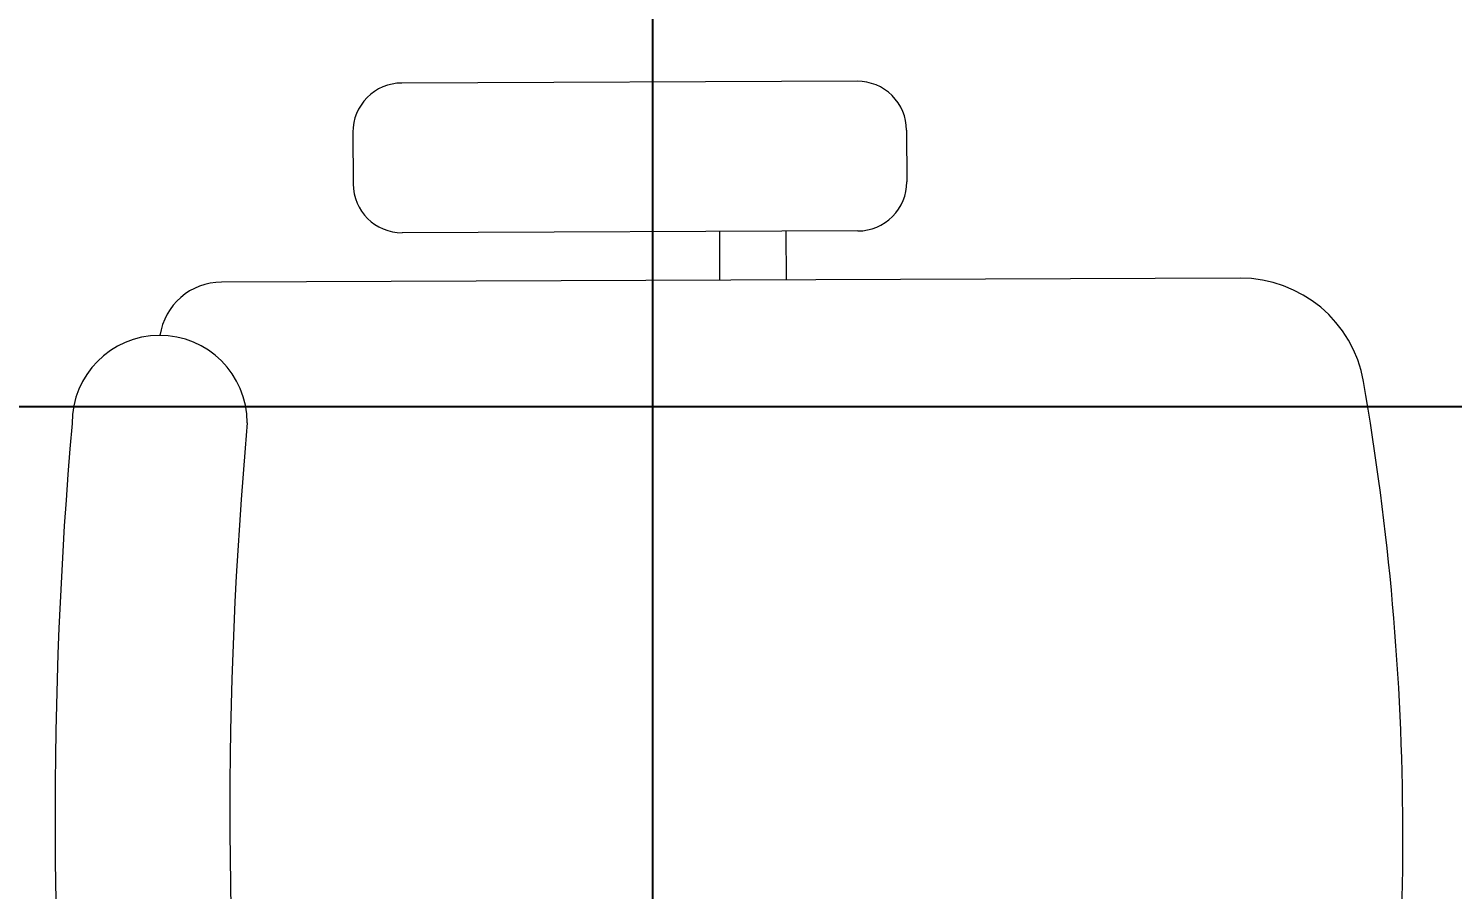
# Model space of a CAD drawing. Extents: x -178977 to 231842, y -29287 to 19916.
# Drawn here: x 39826 to 40396, y 196 to 541 of the extents above; entities that cross this region are included whole.
import ezdxf
from ezdxf import colors
from ezdxf.entities.mleader import LeaderData, LeaderLine
from ezdxf.math import Vec2, Vec3

# ---------------------------------------------------------------- set-up
doc = ezdxf.new("R2010")
doc.units = 0
doc.header["$LTSCALE"] = 0.25
doc.linetypes.add('DASHDOT', pattern=[25.4, 12.7, -6.35, 0, -6.35])
doc.layers.add('01-First Floor-FUR$0$FALSE CEILING', color=251, linetype='Continuous')
for name, color, linetype, lineweight in [('01-First Floor-FUR$0$LOADING', 253, 'Continuous', 5), ('E-LITE-CIRC', 6, 'Continuous', 25), ('E-LITE-CLNG-CNDT', 6, 'DASHDOT', 35)]:
    doc.layers.add(name, color=color, linetype=linetype, lineweight=lineweight)
doc.styles.add('DC_SIMPLEX', font='SIMPLEX.shx', dxfattribs={"width": 0.7})

# ---------------------------------------------------------------- blocks, each defined once
blk = doc.blocks.new('01-First Floor-FUR$0$GF21018-P')
at = {"color": 0}
for p, q in [((-0.2206958158158443, 0.4756307261486727), (-0.2206958158158443, 0.0674977280054634)), ((-0.2805980196294406, 0.3422072443699342), (-0.2598282612620899, 0.3422072443699342)), ((-0.3002131404457629, 0.322592123553612), (-0.3002131404457629, 0.1400010304266672)), ((-0.2402131404457641, 0.322592123553612), (-0.2402131404457641, 0.1400010304266708)), ((-0.2402131404457641, 0.2937232591883401), (-0.2206958158158443, 0.2937232591883365)), ((-0.2402131404457641, 0.2670847420663591), (-0.2206958158158443, 0.2670847420663591)), ((-0.2805980196294406, 0.1203859096103415), (-0.2598282612620899, 0.120385909610345))]:
    blk.add_line(p, q, dxfattribs=at)
for centre, radius, start, end in [((-0.0001010474000793, -0.5294775460345988), 1.069482816835118, 80.36711584008485, 99.63288415991525), ((-0.1706958158158436, 0.4756307261486727), 0.05, 99.63288415991494, 180), ((-0.2805980196294406, 0.322592123553612), 0.0196151208163253, 90, 180.0000000000001), ((-0.2598282612620899, 0.322592123553612), 0.0196151208163253, 359.9999999999999, 90), ((-0.2805980196294406, 0.1400010304266672), 0.0196151208163253, 180.0000000000001, 270.0000000000004), ((-0.2598282612620899, 0.1400010304266708), 0.0196151208163253, 270.0000000000006, 359.9999999999999), ((-0.1642902328567111, 0.0424977280054613), 0.0351139560901341, 90.00000000000004, 270), ((-4.0174444003e-06, 1.846735474002139), 1.776735474005004, 264.6945553321505, 275.3052680112835), ((-0.1956958158158457, 0.0674977280054634), 0.025, 179.9999999999999, 261.4720758531367), ((-3.2405935642e-06, 1.831363171438854), 1.831363171441721, 264.8532206013883, 275.1469821681523)]:
    blk.add_arc(centre, radius, start, end, dxfattribs=at)
blk = doc.blocks.new('01-First Floor-FUR')
at = {"layer": '01-First Floor-FUR$0$FALSE CEILING', "linetype": 'Continuous'}
for p, q in [((40076.00000000125, -810.0000000123551), (40076.00000000125, 2259.999999999206)), ((39482.09120521299, 389.999999987614), (43475.99999999988, 389.999999987614))]:
    blk.add_line(p, q, dxfattribs=at)
at = {"layer": '01-First Floor-FUR$0$LOADING', "extrusion": (-7.786576455132128e-06, 3.165175897827463e-06, 0.9999999999646756), "xscale": 1000.000000000004, "yscale": 1000.000000000004, "zscale": 1000.000000000004, "rotation": 270.2204152971468}
blk.add_blockref('01-First Floor-FUR$0$GF21018-P', (39836.58399966062, 218.8537833435178, -0.4142959519842607), dxfattribs=at)
blk = doc.blocks.new('ARR0W')
at = {"color": 45}
blk.add_ellipse((0, 0), major_axis=(0.4, -7.347638122934264e-17), ratio=0.4, dxfattribs=at)
at = {"color": 45, "ltscale": 0.5}
blk.add_solid([(-1.399999999994179, 0.1666666666569654), (-0.3999999999941792, 0), (-1.399999999994179, -0.1666666666860692)], dxfattribs=at)

msp = doc.modelspace()

# ---------------------------------------------------------------- block references
at = {"layer": 'E-LITE-CLNG-CNDT'}
msp.add_blockref('01-First Floor-FUR', (0, 0), dxfattribs=at)

# ---------------------------------------------------------------- leaders
at = {"layer": 'E-LITE-CIRC'}
ml = msp.add_multileader_mtext('Standard', dxfattribs=at)
ml.set_content('{\\Fdc_el_romans|c0;\\W0.8;TO\\Fromans|c0; \\Fsimplex|c0;PP-\\Fdc_el_romans|c0;F1\\Fsimplex|c0;/M47}', color=256, style='DC_SIMPLEX')
ml.set_leader_properties()
ml.set_arrow_properties(name='ARR0W')
ml.build(insert=Vec2(0, 0))
ml.multileader.update_dxf_attribs({"dogleg_length": 200, "arrow_head_size": 140, "scale": 100})
ctx = ml.context
ctx.base_point, ctx.scale, ctx.char_height, ctx.arrow_head_size, ctx.landing_gap_size, ctx.plane_origin, ctx.plane_x_axis, ctx.plane_y_axis = Vec3(26205.31039224032, 1055.683977091505, 5.889126613033701e-07), 100, 200, 140, 140, Vec3(12871.92445799228, -6258.464124978222, 5.889126613034534e-07), Vec3(0.9999999999998671, -5.157058348692625e-07, -2.106545432364483e-33), Vec3(5.157058348692625e-07, 0.9999999999998671, -4.038416439073071e-23)
notes = []
notes.append((ctx, [(1, (1, 1, 0), (26096.51997728512, 1055.684033195357, 5.889126613033701e-07), (0.9999999999998671, -5.157058348692625e-07, -2.106545432364483e-33), 108.7904149552201, [(0, [(25215.56364595552, 96.99795373063534, 5.889126613034534e-07)], 0, [])])]))
ctx.mtext.insert, ctx.mtext.text_direction, ctx.mtext.rotation, ctx.mtext.width, ctx.mtext.flow_direction = Vec3(26345.31046100109, 1189.017238226004, 5.889126613033647e-07), Vec3(0.9999999999998671, -5.157058343419065e-07, -2.106562423161298e-33), 6.283184791473752, 1876.979969016423, 5
for ctx, leaders in notes:
    for number, flags, end, landing, length, lines in leaders:
        leader = LeaderData()
        leader.index, (leader.has_last_leader_line, leader.has_dogleg_vector, leader.attachment_direction) = number, flags
        leader.last_leader_point, leader.dogleg_vector, leader.dogleg_length = Vec3(end), Vec3(landing), length
        for number, points, colour, breaks in lines:
            line = LeaderLine()
            line.index, line.vertices, line.color, line.breaks = number, Vec3.list(points), colors.encode_raw_color(colour), breaks
            leader.lines.append(line)
        ctx.leaders.append(leader)

doc.saveas('drawing.dxf')
